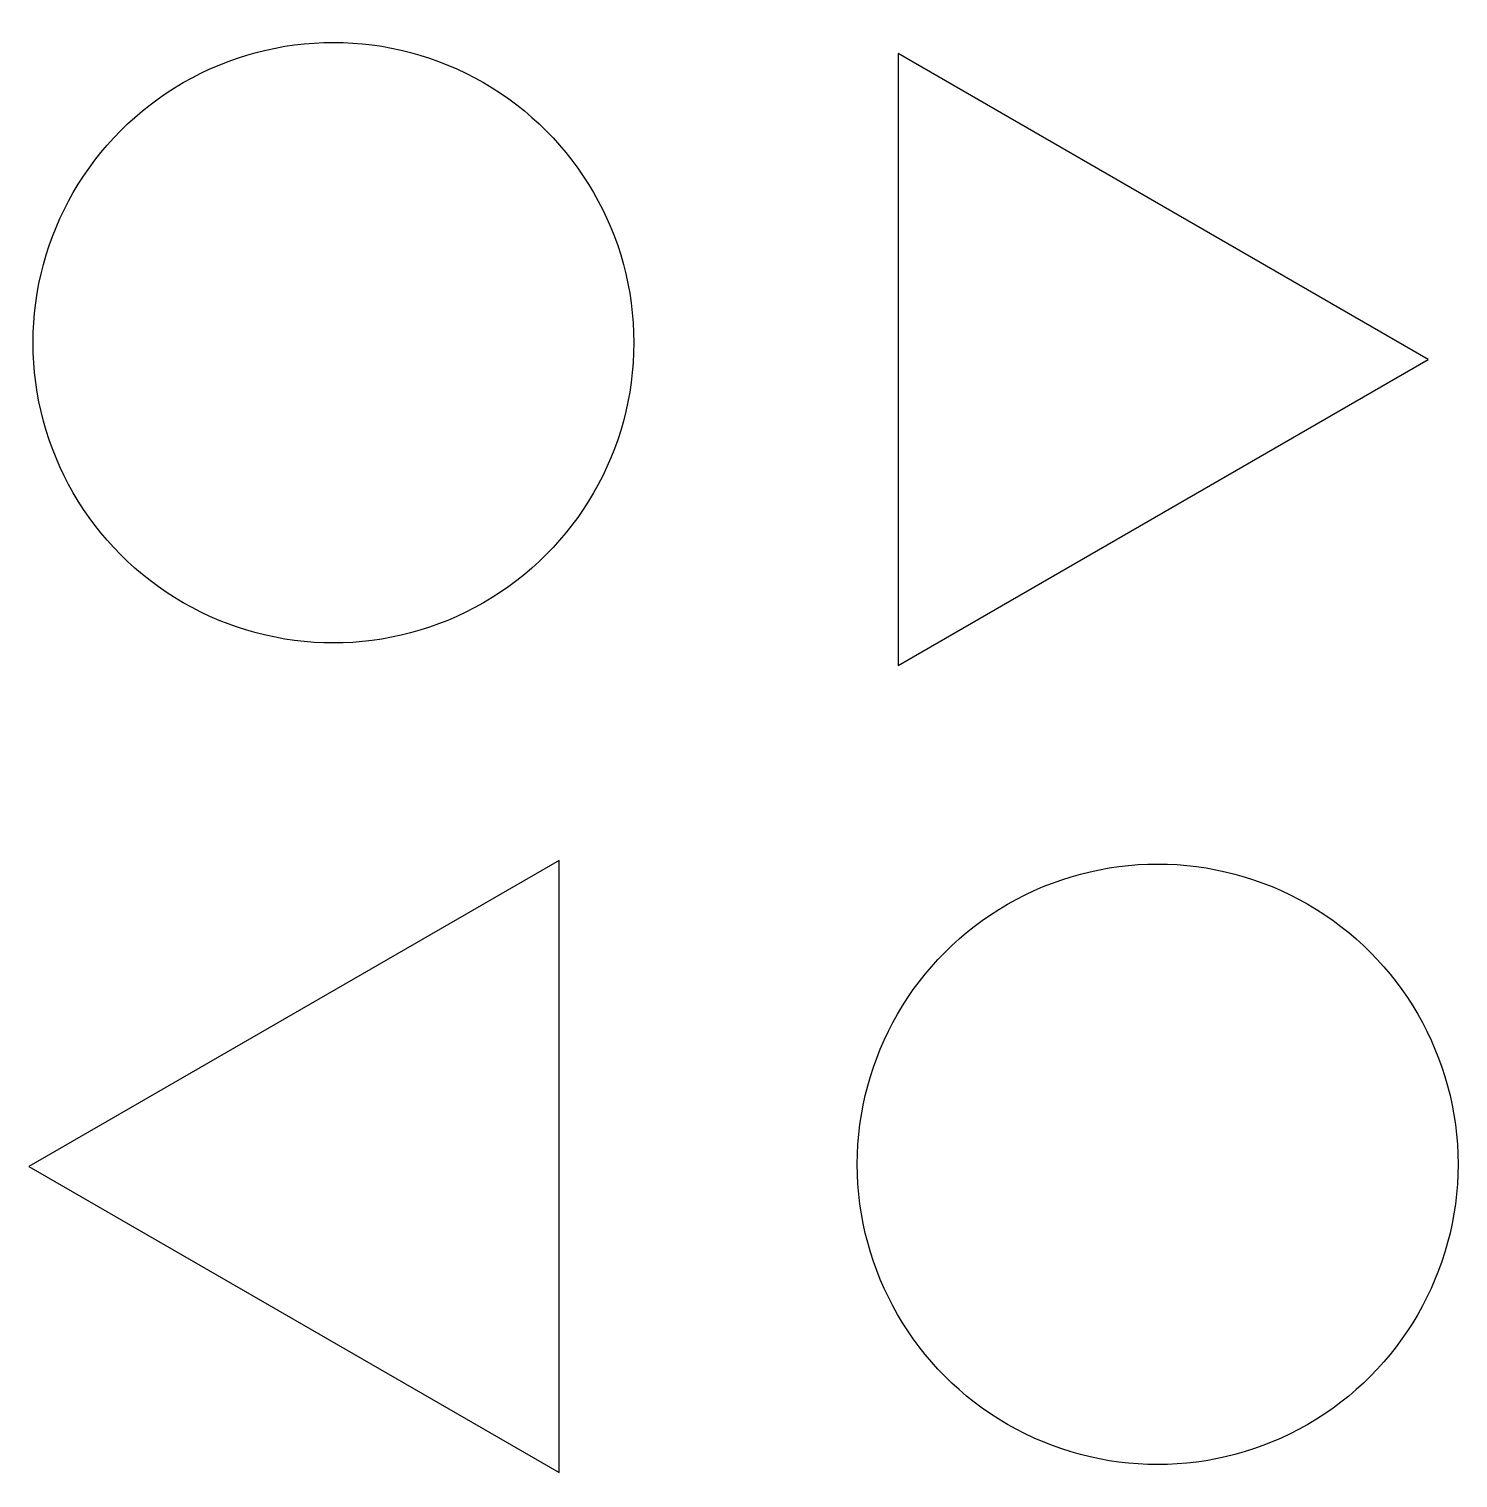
# Model space of a CAD drawing. Extents: x 38 to 277, y 141 to 384.
import ezdxf

# ---------------------------------------------------------------- set-up
doc = ezdxf.new("R2010")
doc.units = 0
doc.layers.add('Layer_1', color=7, linetype='CONTINUOUS')

msp = doc.modelspace()

# ---------------------------------------------------------------- linework, layer by layer
at = {"layer": 'Layer_1', "color": 1}
for points in [[(183.431711, 277.645151), (272.383315, 329.000894), (183.431711, 380.356641), (183.431711, 277.645151), (183.431711, 277.645151)], [(37.616678, 193.534908), (126.568739, 142.178258), (126.568739, 244.890203), (37.61668, 193.534908), (37.61668, 193.534908)]]:
    msp.add_lwpolyline(points, dxfattribs=at)
at = {"layer": 'Layer_1', "color": 7}
for points in [[(139.095235, 331.812712), (139.095235, 331.812712)], [(277.384127, 193.926995), (277.384127, 193.926995)]]:
    msp.add_lwpolyline(points, dxfattribs=at)
for points in [[(63.5, 375.457642), (79.092831, 384.460167), (98.303992, 384.460167), (113.896823, 375.457642)], [(38.301588, 331.812712), (38.301588, 349.817763), (47.907168, 366.455116), (63.5, 375.457642)], [(113.896823, 375.457642), (129.489655, 366.455116), (139.095235, 349.817763), (139.095235, 331.812712)], [(63.5, 288.167783), (47.907168, 297.170308), (38.301588, 313.807662), (38.301588, 331.812712)], [(139.095235, 331.812712), (139.095235, 313.807662), (129.489655, 297.170308), (113.896823, 288.167783)], [(113.896823, 288.167783), (98.303992, 279.165258), (79.092831, 279.165258), (63.5, 288.167783)], [(201.788892, 237.571924), (217.381723, 246.57445), (236.592884, 246.57445), (252.185715, 237.571924)], [(176.59048, 193.926995), (176.59048, 211.932046), (186.19606, 228.569399), (201.788892, 237.571924)], [(252.185715, 237.571924), (267.778547, 228.569399), (277.384127, 211.932046), (277.384127, 193.926995)], [(201.788892, 150.282066), (186.19606, 159.284591), (176.59048, 175.921944), (176.59048, 193.926995)], [(277.384127, 193.926995), (277.384127, 175.921944), (267.778547, 159.284591), (252.185715, 150.282066)], [(252.185715, 150.282066), (236.592884, 141.27954), (217.381723, 141.27954), (201.788892, 150.282066)]]:
    msp.add_open_spline(points, degree=3, dxfattribs=at)

doc.saveas('drawing.dxf')
